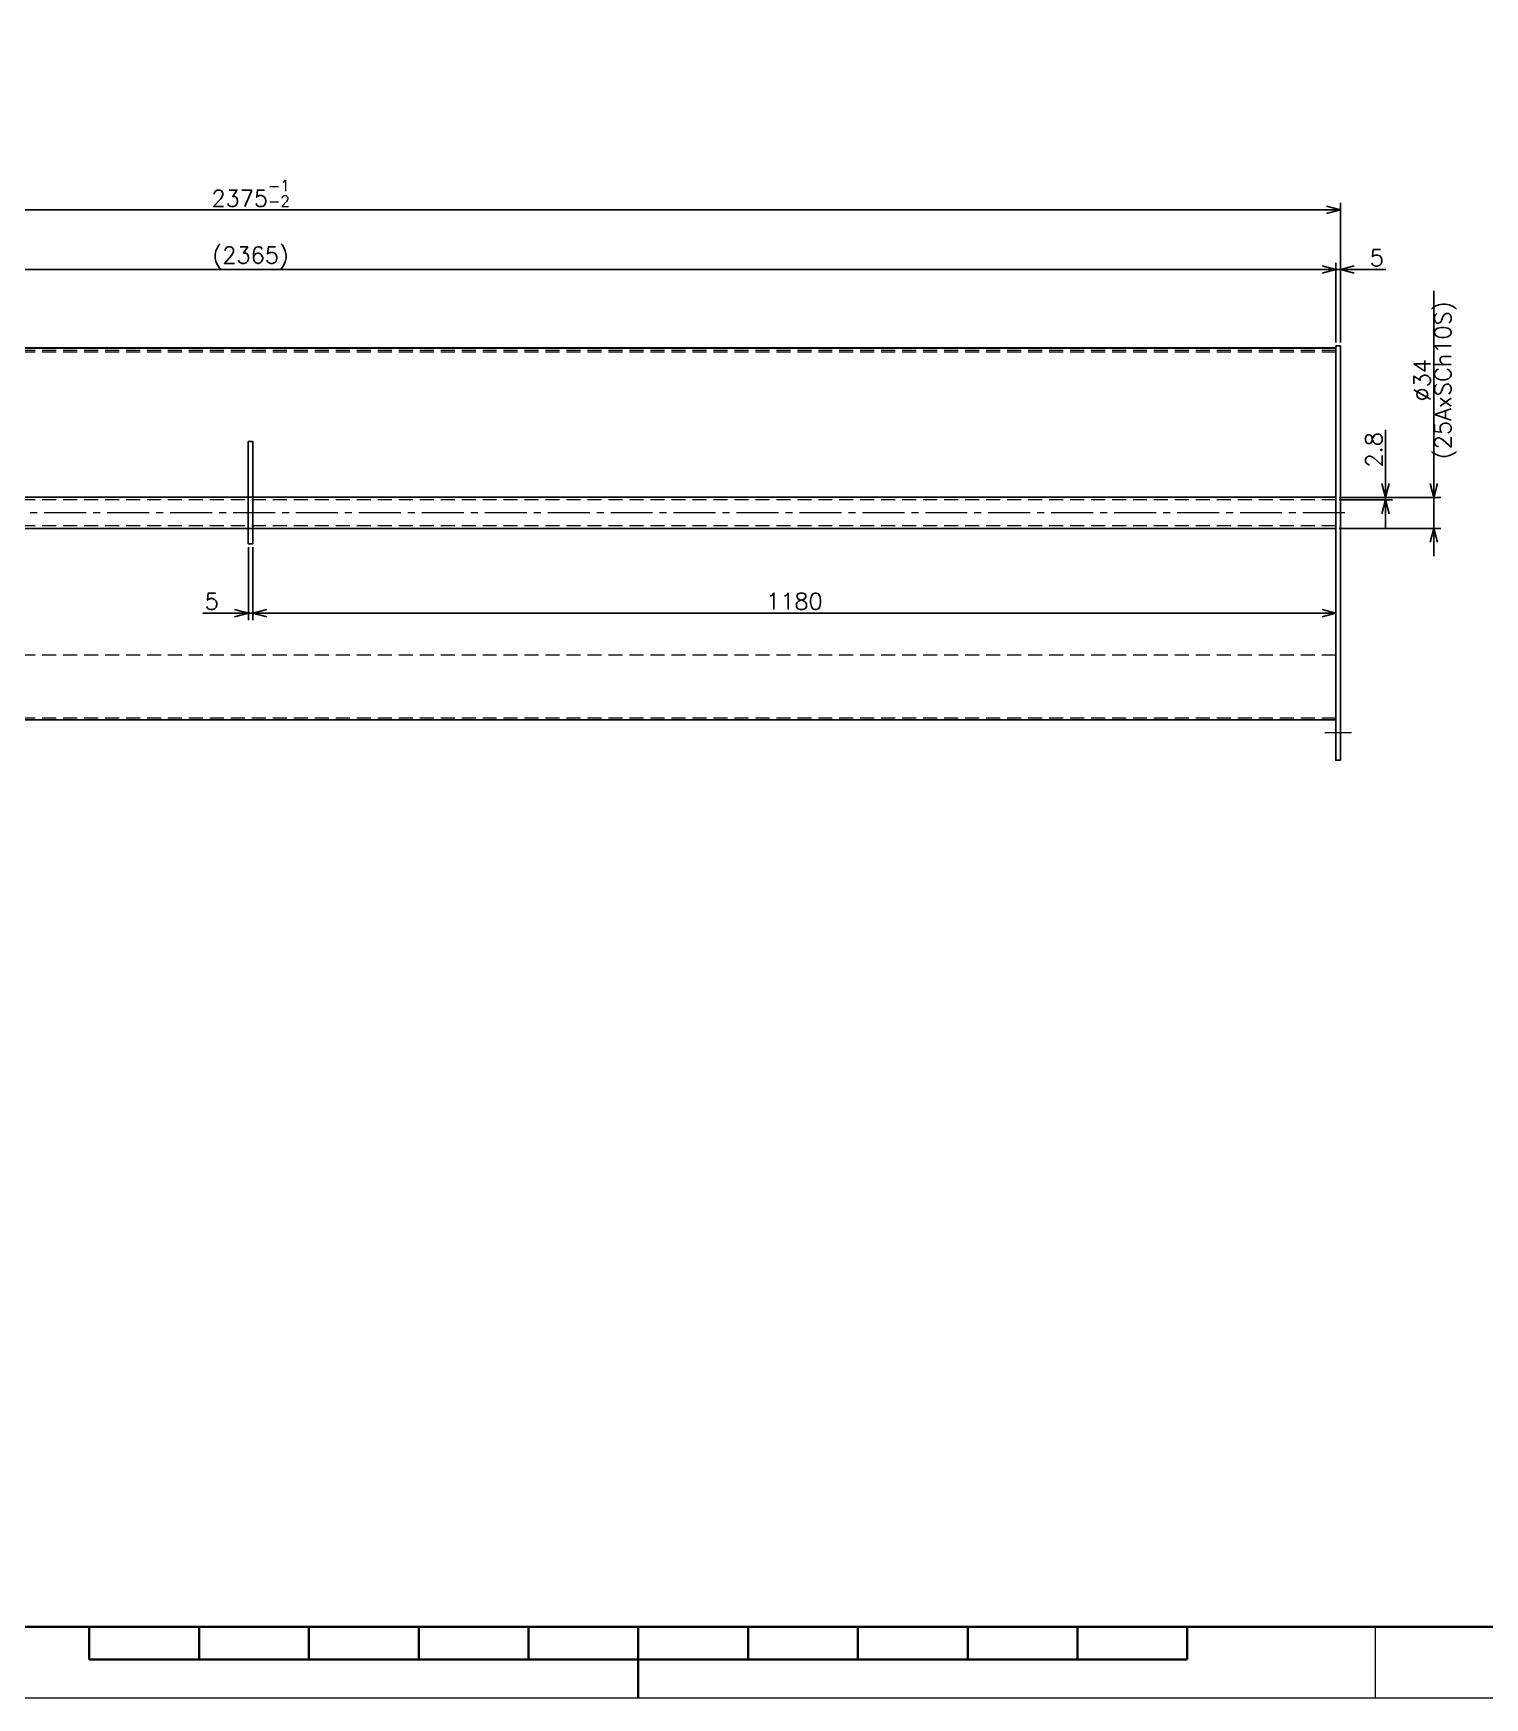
# Model space of a CAD drawing. Header units: millimetres. Extents: x 0 to 4969, y -29 to 3498.
# Drawn here: x 1903 to 3485, y 0 to 1814 of the extents above; entities that cross this region are included whole.
import ezdxf

# ---------------------------------------------------------------- set-up
doc = ezdxf.new("R2010")
doc.units = ezdxf.units.MM
doc.header["$LTSCALE"] = 2.4
doc.header["$PDMODE"] = 99
doc.header["$PDSIZE"] = 1
doc.linetypes.add('CENTER2', pattern=[28.575, 19.05, -3.175, 3.175, -3.175])
doc.linetypes.add('HIDDEN', pattern=[9.525, 6.35, -3.175])
for name, color, linetype, lineweight in [('04_HIDDEN', 2, 'HIDDEN', 13), ('05_CENTER', 4, 'CENTER2', 13), ('08_DIM', 3, 'Continuous', 13), ('90_FRAME', 5, 'Continuous', 35)]:
    doc.layers.add(name, color=color, linetype=linetype, lineweight=lineweight)
doc.layers.add('91_BLANK', color=5, linetype='Continuous', lineweight=0, plot=False)
doc.styles.add('KSS_TXT', font='txt.shx', dxfattribs={"bigfont": 'extfont2.shx'})
doc.dimstyles.new('KSS_DIM', dxfattribs={"dimscale": 6, "dimtxt": 3, "dimasz": 2.5, "dimexe": 1.25, "dimexo": 0.625, "dimtad": 1, "dimdsep": 46, "dimtxsty": 'KSS_TXT', "dimblk": 'OPEN30', "dimcen": 0, "dimazin": 2, "dimtfac": 0.75, "dimtmove": 0, "dimatfit": 3, "dimldrblk": 'OPEN30', "dimfxl": 1.25, "dimtolj": 1, "dimarcsym": 0})

# ---------------------------------------------------------------- blocks, each defined once
blk = doc.blocks.new('_Open30')
at = {"color": 0, "linetype": 'ByBlock', "lineweight": -2}
for p, q in [((-1, 0.27), (0, 0)), ((0, 0), (-1, -0.27)), ((0, 0), (-1, 0))]:
    blk.add_line(p, q, dxfattribs=at)
blk = doc.blocks.new('*D195')
at = {"layer": '08_DIM', "color": 0, "lineweight": -2, "transparency": 16777216}
for p, q in [((3322.3, 1477), (3322.3, 1563.9)), ((3327.3, 1477), (3327.3, 1563.9)), ((3307.3, 1556.4), (3292.3, 1556.4)), ((3322.3, 1556.4), (3327.3, 1556.4)), ((3342.3, 1556.4), (3376.8, 1556.4))]:
    blk.add_line(p, q, dxfattribs=at)
at = {"layer": 'Defpoints', "color": 0, "transparency": 16777216}
for p in [(3327.3, 1556.4), (3322.3, 1473.2), (3327.3, 1473.2)]:
    blk.add_point(p, dxfattribs=at)
at = {"layer": '08_DIM', "color": 0, "lineweight": -2, "transparency": 16777216, "xscale": 15, "yscale": 15, "zscale": 15}
blk.add_blockref('_Open30', (3322.3, 1556.4), dxfattribs=at)
at = {"layer": '08_DIM', "color": 0, "lineweight": -2, "transparency": 16777216, "xscale": 15, "yscale": 15, "zscale": 15, "rotation": 180}
blk.add_blockref('_Open30', (3327.3, 1556.4), dxfattribs=at)
at = {"layer": '08_DIM', "color": 0, "transparency": 16777216, "insert": (3367, 1569.2), "char_height": 18, "attachment_point": 5, "style": 'KSS_TXT'}
blk.add_mtext('\\A1;5', dxfattribs=at)
blk = doc.blocks.new('*D196')
at = {"layer": '08_DIM', "color": 0, "lineweight": -2, "transparency": 16777216}
for p, q in [((957.3, 1477), (957.3, 1563.9)), ((3322.3, 1477), (3322.3, 1563.9)), ((3307.3, 1556.4), (972.3, 1556.4))]:
    blk.add_line(p, q, dxfattribs=at)
at = {"layer": 'Defpoints', "color": 0, "transparency": 16777216}
for p in [(957.3, 1556.4), (957.3, 1473.2), (3322.3, 1473.2)]:
    blk.add_point(p, dxfattribs=at)
at = {"layer": '08_DIM', "color": 0, "lineweight": -2, "transparency": 16777216, "xscale": 15, "yscale": 15, "zscale": 15, "rotation": 180}
blk.add_blockref('_Open30', (957.3, 1556.4), dxfattribs=at)
at = {"layer": '08_DIM', "color": 0, "lineweight": -2, "transparency": 16777216, "xscale": 15, "yscale": 15, "zscale": 15}
blk.add_blockref('_Open30', (3322.3, 1556.4), dxfattribs=at)
at = {"layer": '08_DIM', "color": 0, "transparency": 16777216, "insert": (2139.8, 1569.2), "char_height": 18, "attachment_point": 5, "style": 'KSS_TXT'}
blk.add_mtext('\\A1;(2365)', dxfattribs=at)
blk = doc.blocks.new('*D197')
at = {"layer": '08_DIM', "color": 0, "lineweight": -2, "transparency": 16777216}
for p, q in [((952.3, 1477), (952.3, 1629.1)), ((3312.3, 1621.6), (967.3, 1621.6)), ((3327.3, 1477), (3327.3, 1629.1))]:
    blk.add_line(p, q, dxfattribs=at)
at = {"layer": 'Defpoints', "color": 0, "transparency": 16777216}
for p in [(952.3, 1621.6), (952.3, 1473.2), (3327.3, 1473.2)]:
    blk.add_point(p, dxfattribs=at)
at = {"layer": '08_DIM', "color": 0, "lineweight": -2, "transparency": 16777216, "xscale": 15, "yscale": 15, "zscale": 15, "rotation": 180}
blk.add_blockref('_Open30', (952.3, 1621.6), dxfattribs=at)
at = {"layer": '08_DIM', "color": 0, "lineweight": -2, "transparency": 16777216, "xscale": 15, "yscale": 15, "zscale": 15}
blk.add_blockref('_Open30', (3327.3, 1621.6), dxfattribs=at)
at = {"layer": '08_DIM', "color": 0, "transparency": 16777216, "insert": (2139.8, 1639.4), "char_height": 18, "attachment_point": 5, "style": 'KSS_TXT'}
blk.add_mtext('2375{\\H12.000000;\\S-1^ -2;}', dxfattribs=at)
blk = doc.blocks.new('*D199')
at = {"layer": '08_DIM', "color": 0, "lineweight": -2, "transparency": 16777216}
for p, q in [((2137.3, 1253.8), (2137.3, 1174.5)), ((2142.3, 1253.8), (2142.3, 1174.5)), ((2122.3, 1182), (2087.8, 1182)), ((2142.3, 1182), (2137.3, 1182)), ((2157.3, 1182), (2172.3, 1182))]:
    blk.add_line(p, q, dxfattribs=at)
at = {"layer": 'Defpoints', "color": 0, "transparency": 16777216}
for p in [(2137.3, 1257.6), (2142.3, 1257.6), (2137.3, 1182)]:
    blk.add_point(p, dxfattribs=at)
at = {"layer": '08_DIM', "color": 0, "lineweight": -2, "transparency": 16777216, "xscale": 15, "yscale": 15, "zscale": 15}
blk.add_blockref('_Open30', (2137.3, 1182), dxfattribs=at)
at = {"layer": '08_DIM', "color": 0, "lineweight": -2, "transparency": 16777216, "xscale": 15, "yscale": 15, "zscale": 15, "rotation": 180}
blk.add_blockref('_Open30', (2142.3, 1182), dxfattribs=at)
at = {"layer": '08_DIM', "color": 0, "transparency": 16777216, "insert": (2097.5, 1194.8), "char_height": 18, "attachment_point": 5, "style": 'KSS_TXT'}
blk.add_mtext('\\A1;5', dxfattribs=at)
blk = doc.blocks.new('*D200')
at = {"layer": '08_DIM', "color": 0, "lineweight": -2, "transparency": 16777216}
for p, q in [((2142.3, 1253.8), (2142.3, 1174.5)), ((2157.3, 1182), (3307.3, 1182)), ((3322.3, 1159), (3322.3, 1189.5))]:
    blk.add_line(p, q, dxfattribs=at)
at = {"layer": 'Defpoints', "color": 0, "transparency": 16777216}
for p in [(2142.3, 1257.6), (3322.3, 1182), (3322.3, 1155.3)]:
    blk.add_point(p, dxfattribs=at)
at = {"layer": '08_DIM', "color": 0, "lineweight": -2, "transparency": 16777216, "xscale": 15, "yscale": 15, "zscale": 15, "rotation": 180}
blk.add_blockref('_Open30', (2142.3, 1182), dxfattribs=at)
at = {"layer": '08_DIM', "color": 0, "lineweight": -2, "transparency": 16777216, "xscale": 15, "yscale": 15, "zscale": 15}
blk.add_blockref('_Open30', (3322.3, 1182), dxfattribs=at)
at = {"layer": '08_DIM', "color": 0, "transparency": 16777216, "insert": (2732.3, 1194.8), "char_height": 18, "attachment_point": 5, "style": 'KSS_TXT'}
blk.add_mtext('\\A1;1180', dxfattribs=at)
blk = doc.blocks.new('*D201')
at = {"layer": '08_DIM', "color": 0, "lineweight": -2, "transparency": 16777216}
for p, q in [((3429.1, 1323.2), (3429.1, 1533.3)), ((3326, 1308.2), (3436.6, 1308.2)), ((3429.1, 1274.2), (3429.1, 1308.2)), ((3326, 1274.2), (3436.6, 1274.2)), ((3429.1, 1259.2), (3429.1, 1244.2))]:
    blk.add_line(p, q, dxfattribs=at)
at = {"layer": 'Defpoints', "color": 0, "transparency": 16777216}
for p in [(3322.3, 1308.2), (3429.1, 1308.2), (3322.3, 1274.2)]:
    blk.add_point(p, dxfattribs=at)
at = {"layer": '08_DIM', "color": 0, "lineweight": -2, "transparency": 16777216, "xscale": 15, "yscale": 15, "zscale": 15}
for p, rotation in [((3429.1, 1308.2), 270), ((3429.1, 1274.2), 90)]:
    blk.add_blockref('_Open30', p, dxfattribs=dict(at, rotation=rotation))
at = {"layer": '08_DIM', "color": 0, "transparency": 16777216, "char_height": 18, "attachment_point": 5, "rotation": 90, "style": 'KSS_TXT'}
for s, insert in [('\\A1;(25AxSCh10S)', (3441.9, 1435.8)), ('\\A1;%%C34', (3416.4, 1435.8))]:
    blk.add_mtext(s, dxfattribs=dict(at, insert=insert))
blk = doc.blocks.new('*D202')
at = {"layer": '08_DIM', "color": 0, "lineweight": -2, "transparency": 16777216}
for p, q in [((3376.5, 1323.2), (3376.5, 1381.7)), ((3326, 1308.2), (3384, 1308.2)), ((3376.5, 1305.4), (3376.5, 1308.2)), ((3326, 1305.4), (3384, 1305.4)), ((3376.5, 1290.4), (3376.5, 1275.4))]:
    blk.add_line(p, q, dxfattribs=at)
at = {"layer": 'Defpoints', "color": 0, "transparency": 16777216}
for p in [(3322.3, 1308.2), (3376.5, 1308.2), (3322.3, 1305.4)]:
    blk.add_point(p, dxfattribs=at)
at = {"layer": '08_DIM', "color": 0, "lineweight": -2, "transparency": 16777216, "xscale": 15, "yscale": 15, "zscale": 15}
for p, rotation in [((3376.5, 1308.2), 270), ((3376.5, 1305.4), 90)]:
    blk.add_blockref('_Open30', p, dxfattribs=dict(at, rotation=rotation))
at = {"layer": '08_DIM', "color": 0, "transparency": 16777216, "insert": (3363.7, 1360), "char_height": 18, "attachment_point": 5, "rotation": 90, "style": 'KSS_TXT'}
blk.add_mtext('\\A1;2.8', dxfattribs=at)

msp = doc.modelspace()

# ---------------------------------------------------------------- linework, layer by layer
at = {"color": 0}
for p, q in [((3322.286, 1471.239), (957.286, 1471.239)), ((3322.286, 1470.822), (957.286, 1470.822)), ((3322.286, 1308.214), (957.286, 1308.214)), ((3322.286, 1274.214), (957.286, 1274.214)), ((3322.286, 1065.627), (957.286, 1065.627))]:
    msp.add_line(p, q, dxfattribs=at)
msp.add_lwpolyline([(3327.286, 1473.242), (3327.286, 1021.696), (3322.286, 1021.696), (3322.286, 1473.242)], close=True, dxfattribs=at)
msp.add_lwpolyline([(2137.286, 1368.92), (2137.286, 1257.583), (2142.286, 1257.583), (2142.286, 1368.92)], close=True)
at = {"color": 3}
for points in [[(3322.286, 1308.214), (3322.286, 1309.714), (3322.286, 1309.714), (3320.786, 1308.214)], [(3322.286, 1274.214), (3322.286, 1272.714), (3322.286, 1272.714), (3320.786, 1274.214)]]:
    msp.add_lwpolyline(points, close=True, dxfattribs=at)
at = {"layer": '04_HIDDEN'}
for p, q in [((3322.286, 1468.247), (957.286, 1468.247)), ((3322.286, 1466.247), (957.286, 1466.247)), ((3322.286, 1305.414), (957.286, 1305.414)), ((3322.286, 1277.014), (957.286, 1277.014)), ((3322.286, 1136.09), (957.286, 1136.09)), ((3322.286, 1067.388), (957.286, 1067.388))]:
    msp.add_line(p, q, dxfattribs=at)
at = {"layer": '05_CENTER'}
for p, q in [((3332.225, 1291.214), (936.509, 1291.214)), ((3339.318, 1051.696), (3310.334, 1051.696))]:
    msp.add_line(p, q, dxfattribs=at)
at = {"layer": '90_FRAME'}
for p, q in [((1964.012, 41.529), (1964.012, 77.424)), ((2083.66, 41.529), (2083.66, 77.424)), ((2203.309, 41.529), (2203.309, 77.424)), ((2322.957, 41.529), (2322.957, 77.424)), ((2442.606, 41.529), (2442.606, 77.424)), ((2562.255, 0), (2562.255, 77.424)), ((2681.903, 41.529), (2681.903, 77.424)), ((2801.552, 41.529), (2801.552, 77.424)), ((2921.2, 41.529), (2921.2, 77.424)), ((3040.849, 41.529), (3040.849, 77.424)), ((3160.497, 41.529), (3160.497, 77.424)), ((1964.012, 41.529), (3160.497, 41.529))]:
    msp.add_line(p, q, dxfattribs=at)
at = {"layer": '90_FRAME', "color": 4, "lineweight": 13}
msp.add_line((3365.455, 0), (3365.455, 77.424), dxfattribs=at)
at = {"layer": '90_FRAME'}
msp.add_lwpolyline([(233.075, 77.424), (4891.434, 77.424), (4891.434, 3407.747), (233.075, 3407.747)], close=True, dxfattribs=at)
at = {"layer": '91_BLANK'}
msp.add_lwpolyline([(0, 0), (4969.205, 0), (4969.205, 3497.519), (0, 3497.519)], close=True, dxfattribs=at)

# ---------------------------------------------------------------- dimensions: what is measured, and where the dimension line sits
at = {"layer": '08_DIM'}
dim = msp.add_linear_dim(base=(952.286, 1621.609), p1=(3327.286, 1473.242), p2=(952.286, 1473.242), dimstyle='KSS_DIM', override={"dimpost": '', "dimtol": 1, "dimlim": 0, "dimtp": -1, "dimtm": 2, "dimtfac": 0.666667, "dimtdec": 2, "dimtolj": 0, "dimtzin": 8}, dxfattribs=at)
dim.commit()
dim.dimension.update_dxf_attribs({"geometry": '*D197', "text_midpoint": (2139.786, 1639.359)})
dim = msp.add_linear_dim(base=(957.286, 1556.418), p1=(3322.286, 1473.242), p2=(957.286, 1473.242), text='(<>)', dimstyle='KSS_DIM', dxfattribs=at)
dim.commit()
dim.dimension.update_dxf_attribs({"geometry": '*D196', "text_midpoint": (2139.786, 1569.181)})
for base, p1, p2, picture, middle in [((3327.286, 1556.418), (3322.286, 1473.242), (3327.286, 1473.242), '*D195', (3367.036, 1569.181)), ((2137.286, 1182.037), (2142.286, 1257.583), (2137.286, 1257.583), '*D199', (2097.536, 1194.799)), ((3322.286, 1182.037), (2142.286, 1257.583), (3322.286, 1155.276), '*D200', (2732.286, 1194.787))]:
    dim = msp.add_linear_dim(base=base, p1=p1, p2=p2, dimstyle='KSS_DIM', dxfattribs=at)
    dim.commit()
    dim.dimension.update_dxf_attribs({"geometry": picture, "text_midpoint": middle})
dim = msp.add_linear_dim(base=(3429.115, 1308.214), p1=(3322.286, 1274.214), p2=(3322.286, 1308.214), angle=90, text='%%C<>', dimstyle='KSS_DIM', override={"dimpost": '\\X(25AxSCh10S)'}, dxfattribs=at)
dim.commit()
dim.dimension.update_dxf_attribs({"geometry": '*D201', "text_midpoint": (3416.365, 1435.776)})
dim = msp.add_linear_dim(base=(3376.491, 1308.214), p1=(3322.286, 1305.414), p2=(3322.286, 1308.214), angle=90, dimstyle='KSS_DIM', dxfattribs=at)
dim.commit()
dim.dimension.update_dxf_attribs({"geometry": '*D202', "text_midpoint": (3363.741, 1359.964)})

doc.saveas('drawing.dxf')
